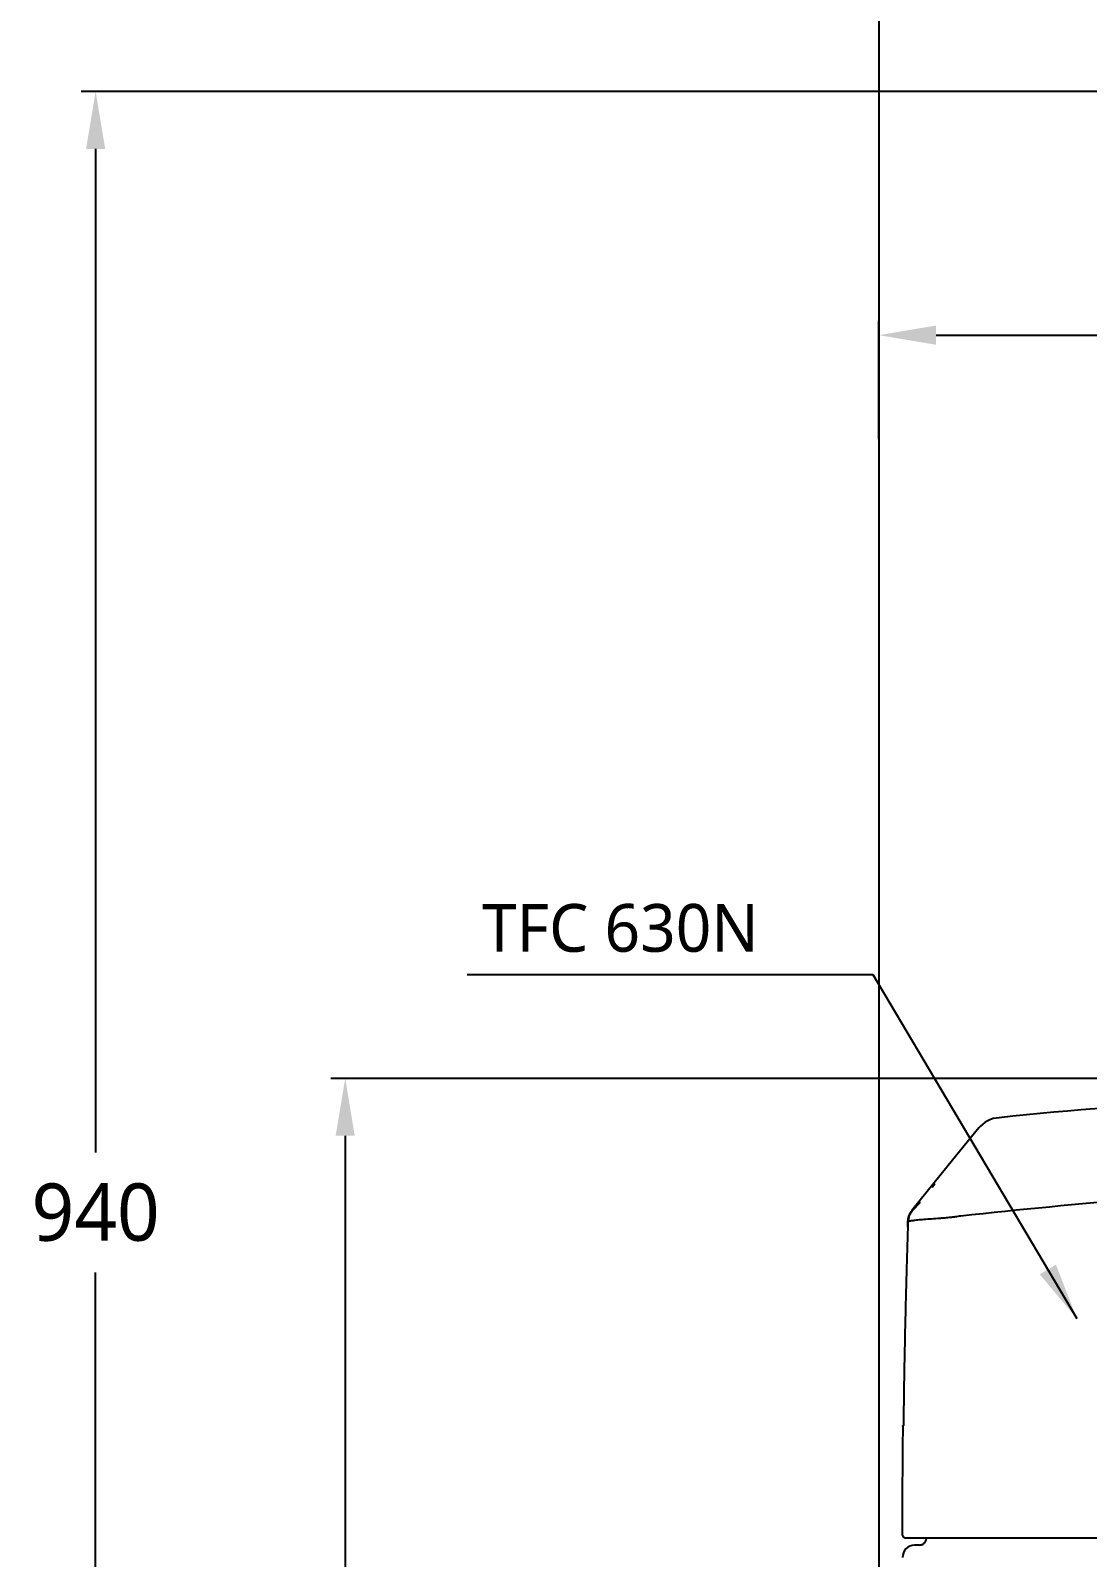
# Model space of a CAD drawing. Extents: x -4358 to 1981, y -50 to 2478.
# Drawn here: x -1009 to -566, y 622 to 1261 of the extents above; entities that cross this region are included whole.
import ezdxf

# ---------------------------------------------------------------- set-up
doc = ezdxf.new("R2010")
doc.units = 0
doc.header["$LTSCALE"] = 20
doc.header["$MEASUREMENT"] = 0
doc.layers.get('0').update_dxf_attribs({"linetype": 'CONTINUOUS'})
doc.layers.get('DEFPOINTS').update_dxf_attribs({"linetype": 'CONTINUOUS'})
for name, color, linetype in [('1', 7, 'CONTINUOUS'), ('2', 2, 'CONTINUOUS'), ('6', 6, 'CONTINUOUS')]:
    doc.layers.add(name, color=color, linetype=linetype)
doc.styles.add('ROMANS', font='NanumGothic.ttf', dxfattribs={"height": 10.144927})
doc.styles.get("Standard").update_dxf_attribs({"font": 'NanumGothic.ttf'})
doc.dimstyles.get("Standard").update_dxf_attribs({"dimtxt": 2.7, "dimasz": 2.5, "dimexe": 1.5, "dimexo": 1.5, "dimgap": 1.5, "dimtad": 1, "dimdec": 0, "dimlfac": 10, "dimzin": 0, "dimdsep": 46, "dimtxsty": 'Standard', "dimcen": 0, "dimclrt": 2, "dimadec": 0, "dimazin": 0, "dimtfac": 1, "dimtdec": 0, "dimtmove": 0, "dimatfit": 3, "dimfxl": 0, "dimtolj": 1, "dimtzin": 0, "dimarcsym": 0})

# ---------------------------------------------------------------- blocks, each defined once
blk = doc.blocks.new('*D15')
at = {"layer": '1', "color": 3, "lineweight": -2}
for p, q in [((-653.9, 1090.3), (-653.9, 1139.84)), ((66.1, 1076.1), (66.1, 1139.84)), ((-629.9, 1133.84), (42.1, 1133.84))]:
    blk.add_line(p, q, dxfattribs=at)
at = {"layer": '1', "color": 3}
for points in [[(-629.9, 1137.84), (-629.9, 1129.84), (-653.9, 1133.84)], [(42.1, 1137.84), (42.1, 1129.84), (66.1, 1133.84)]]:
    blk.add_solid(points, dxfattribs=at)
at = {"layer": 'DEFPOINTS', "color": 0}
for p in [(66.1, 1133.84), (-653.9, 1088.5), (66.1, 1074.3)]:
    blk.add_point(p, dxfattribs=at)
at = {"layer": '1', "color": 2, "insert": (-293.9, 1158.85), "char_height": 24, "attachment_point": 5}
blk.add_mtext('\\A1;720', dxfattribs=at)
blk = doc.blocks.new('*D24')
at = {"color": 3, "lineweight": -2}
for p, q in [((-497.54, 822.85), (-883.2, 822.85)), ((-877.2, 798.85), (-877.2, 585.3)), ((-877.2, 321.62), (-877.2, 535.17)), ((-655.7, 297.62), (-883.2, 297.62))]:
    blk.add_line(p, q, dxfattribs=at)
at = {"color": 3}
for points in [[(-881.2, 798.85), (-873.2, 798.85), (-877.2, 822.85)], [(-881.2, 321.62), (-873.2, 321.62), (-877.2, 297.62)]]:
    blk.add_solid(points, dxfattribs=at)
at = {"layer": 'DEFPOINTS', "color": 0}
for p in [(-495.74, 822.85), (-877.2, 297.62), (-653.9, 297.62)]:
    blk.add_point(p, dxfattribs=at)
at = {"color": 2, "insert": (-877.2, 560.24), "char_height": 24, "attachment_point": 5}
blk.add_mtext('\\A1;520', dxfattribs=at)
blk = doc.blocks.new('*D21')
at = {"color": 3, "lineweight": -2}
for p, q in [((11.48, 710.82), (11.48, 70.52)), ((-653.9, 295.82), (-653.9, 70.52)), ((-629.9, 76.52), (-12.52, 76.52))]:
    blk.add_line(p, q, dxfattribs=at)
at = {"color": 3}
for points in [[(-629.9, 80.52), (-629.9, 72.52), (-653.9, 76.52)], [(-12.52, 80.52), (-12.52, 72.52), (11.48, 76.52)]]:
    blk.add_solid(points, dxfattribs=at)
at = {"layer": 'DEFPOINTS', "color": 0}
for p in [(11.48, 712.62), (-653.9, 297.62), (11.48, 76.52)]:
    blk.add_point(p, dxfattribs=at)
at = {"color": 2, "insert": (-323.47, 101.59), "char_height": 24, "attachment_point": 5}
blk.add_mtext('\\A1;665', dxfattribs=at)
blk = doc.blocks.new('*D25')
at = {"color": 3, "lineweight": -2}
for p, q in [((-460.63, 1235.77), (-987.67, 1235.77)), ((-981.67, 1211.77), (-981.67, 791.84)), ((-981.67, 321.77), (-981.67, 741.71)), ((-655.85, 297.77), (-987.67, 297.77))]:
    blk.add_line(p, q, dxfattribs=at)
at = {"color": 3}
for points in [[(-985.67, 1211.77), (-977.67, 1211.77), (-981.67, 1235.77)], [(-985.67, 321.77), (-977.67, 321.77), (-981.67, 297.77)]]:
    blk.add_solid(points, dxfattribs=at)
at = {"layer": 'DEFPOINTS', "color": 0}
for p in [(-458.83, 1235.77), (-981.67, 297.77), (-654.05, 297.77)]:
    blk.add_point(p, dxfattribs=at)
at = {"color": 2, "insert": (-981.67, 766.77), "char_height": 24, "attachment_point": 5}
blk.add_mtext('\\A1;940', dxfattribs=at)

msp = doc.modelspace()

# ---------------------------------------------------------------- linework, layer by layer
for p, q in [((-636.7, 770.84), (-639.79, 767.63)), ((-643.22, 698.99), (-643.25, 698.65)), ((-643.79, 677.35), (-643.79, 677.34)), ((-643.77, 677.4), (-643.74, 677.46)), ((-643.67, 677.54), (-643.72, 677.48)), ((-637.14, 627.62), (-638.9, 627.62)), ((-633.91, 630.44), (-633.9, 630.62))]:
    msp.add_line(p, q)
at = {"flags": 128}
for points in [[(-611.96, 802.23), (-624.76, 786.41), (-640.01, 767.55)], [(-639.94, 767.64), (-641.16, 765.62), (-641.63, 763.3)], [(-639.76, 767.64), (-641.08, 765.57), (-641.59, 763.17)], [(-643.8, 677.27), (-643.79, 677.34), (-643.79, 677.34)], [(-643.74, 677.45), (-643.75, 677.45), (-643.79, 677.34)], [(-643.55, 677.62), (-643.66, 677.55), (-643.72, 677.48)]]:
    msp.add_lwpolyline(points, dxfattribs=at)
for centre, radius, start, end in [((-435.23, -799.18), 1614.42, 92.71938, 95.9834), ((-602.81, 794.46), 12, 93.12094, 141.02658), ((-642.48, 632.22), 1.6, 179.97707, 270), ((-638.9, 622.62), 5, 90, 182)]:
    msp.add_arc(centre, radius, start, end)
for points, knots in [([(-612.14, 802.01), (-612.14, 802.01), (-612.14, 802.01), (-612.14, 802.01), (-612.14, 802.01)], [0, 0, 0, 0, 0.999885, 1, 1, 1, 1]), ([(-631.51, 777.41), (-631.48, 777.44), (-630.99, 778.02), (-630.59, 778.47), (-630.23, 778.89)], [0, 0, 0, 0, 0.065226, 1, 1, 1, 1]), ([(-619.47, 765.42), (-594.78, 768.08), (-570.07, 770.46), (-532.96, 773.68), (-520.59, 774.69), (-495.83, 776.58), (-553.45, 777.46), (-541.06, 778.29)], [0, 0, 0, 0, 0.5, 0.5, 0.75, 0.75, 1, 1, 1, 1]), ([(-641.63, 763.21), (-641.63, 763.3), (-641.62, 763.48), (-641.6, 763.75), (-641.56, 764.01), (-641.52, 764.27), (-641.47, 764.51), (-641.41, 764.75), (-641.35, 764.98), (-641.28, 765.2), (-641.2, 765.41), (-641.13, 765.61), (-641.05, 765.8), (-640.96, 765.98), (-640.88, 766.16), (-640.79, 766.32), (-640.7, 766.48), (-640.62, 766.62), (-640.53, 766.76), (-640.44, 766.89), (-640.36, 767.01), (-640.28, 767.13), (-640.2, 767.23), (-640.12, 767.33), (-640.05, 767.42), (-640, 767.48), (-639.97, 767.51)], [0, 0, 0, 0, 0.058471, 0.115757, 0.171793, 0.226521, 0.279887, 0.331844, 0.382351, 0.43137, 0.47887, 0.524825, 0.569213, 0.612016, 0.65322, 0.692815, 0.730796, 0.767157, 0.801897, 0.835018, 0.866522, 0.896414, 0.924701, 0.951388, 0.976485, 1, 1, 1, 1]), ([(-639.8, 767.63), (-639.86, 767.57), (-639.97, 767.44), (-640.14, 767.23), (-640.31, 767.01), (-640.46, 766.78), (-640.61, 766.55), (-640.75, 766.3), (-640.89, 766.05), (-641.01, 765.79), (-641.13, 765.52), (-641.23, 765.24), (-641.32, 764.96), (-641.4, 764.67), (-641.47, 764.38), (-641.53, 764.08), (-641.57, 763.78), (-641.6, 763.47), (-641.61, 763.27), (-641.62, 763.17)], [0, 0, 0, 0, 0.053471, 0.107796, 0.162949, 0.218903, 0.275625, 0.333078, 0.391224, 0.450021, 0.509423, 0.569381, 0.629844, 0.690756, 0.752061, 0.8137, 0.875612, 0.937733, 1, 1, 1, 1]), ([(-639.97, 767.51), (-639.45, 768.13), (-638.4, 769.36), (-637.35, 770.59), (-636.83, 771.21)], [0, 0, 0, 0, 0.502255, 1, 1, 1, 1]), ([(-636.83, 771.21), (-636.8, 771.19), (-636.77, 771.16), (-636.63, 771.05), (-636.56, 770.99), (-636.55, 770.98)], [0, 0, 0, 0, 0.6245958, 0.9605697, 1, 1, 1, 1]), ([(-636.7, 770.84), (-636.71, 770.85), (-636.72, 770.86), (-636.7, 770.84), (-636.69, 770.83)], [0, 0, 0, 0, 0.777977, 1, 1, 1, 1]), ([(-641.62, 763.17), (-641.67, 761.61), (-641.78, 758.51), (-641.93, 753.86), (-642.07, 749.23), (-642.16, 746.15), (-642.21, 744.61)], [0, 0, 0, 0, 0.251267, 0.501689, 0.751266, 1, 1, 1, 1]), ([(-641.62, 763.17), (-641.61, 763.17), (-641.6, 763.17), (-641.57, 763.17), (-641.52, 763.17), (-641.43, 763.19), (-641.3, 763.21), (-641.03, 763.25), (-640.61, 763.32), (-639.67, 763.46), (-638.13, 763.66), (-635.64, 763.9), (-632.63, 764.13), (-629.88, 764.31), (-627.49, 764.49), (-625.89, 764.62), (-624.55, 764.74), (-623.71, 764.82), (-623.04, 764.89), (-622.42, 764.96), (-622.02, 765.01), (-621.83, 765.03)], [0, 0, 0, 0, 0.0124516, 0.0267976, 0.0430302, 0.0611388, 0.0984, 0.1227146, 0.1918122, 0.2472175, 0.372611, 0.4984114, 0.6244106, 0.7503194, 0.8032946, 0.8757471, 0.9146186, 0.9380565, 0.9603592, 0.9810099, 1, 1, 1, 1]), ([(-642.21, 744.61), (-642.26, 742.89), (-642.35, 739.46), (-642.49, 734.31), (-642.62, 729.16), (-642.74, 724.01), (-642.86, 718.86), (-642.97, 713.71), (-643.07, 708.55), (-643.17, 703.4), (-643.26, 698.24), (-643.35, 693.09), (-643.42, 687.93), (-643.49, 682.78), (-643.54, 679.34), (-643.56, 677.62)], [0, 0, 0, 0, 0.076887, 0.153779, 0.230678, 0.307583, 0.384494, 0.461411, 0.538334, 0.615263, 0.692198, 0.769139, 0.846087, 0.92304, 1, 1, 1, 1]), ([(-643.55, 677.62), (-643.62, 677.59), (-643.69, 677.53), (-643.78, 677.39), (-643.81, 677.3), (-643.81, 677.22)], [0, 0, 0, 0, 0.5, 0.5, 1, 1, 1, 1]), ([(-643.56, 677.62), (-643.63, 677.59), (-643.69, 677.53), (-643.79, 677.38), (-643.81, 677.3), (-643.81, 677.22)], [0, 0, 0, 0, 0.5, 0.5, 1, 1, 1, 1]), ([(-642.48, 630.62), (-642.48, 630.62), (-642.36, 630.62), (-641.89, 630.62), (-641.54, 630.62), (-640.62, 630.62), (-640.05, 630.62), (-638.71, 630.62), (-637.94, 630.62), (-636.24, 630.62), (-635.31, 630.62), (-633.3, 630.62), (-632.24, 630.62), (-630.01, 630.62), (-628.85, 630.62), (-626.49, 630.62), (-625.29, 630.62), (-624.08, 630.62)], [0, 0, 0, 0, 0.125, 0.125, 0.25, 0.25, 0.375, 0.375, 0.5, 0.5, 0.625, 0.625, 0.75, 0.75, 0.875, 0.875, 1, 1, 1, 1]), ([(-637.14, 627.62), (-636.87, 627.66), (-636.6, 627.69), (-636.33, 627.73), (-636.33, 627.73), (-636.33, 627.73), (-636.33, 627.73), (-636.15, 627.75), (-635.6, 627.83), (-634.81, 628.4), (-634.11, 629.31), (-633.98, 630.06), (-633.91, 630.44)], [-0.2051, -0.2051, -0.2051, -0.2051, 0, 0, 0, 0, 0, 0, 0.138039, 0.42536, 0.712681, 1, 1, 1, 1])]:
    msp.add_open_spline(points, degree=3, knots=knots)
for points, degree in [([(-639.97, 767.51), (-639.91, 767.46)], 1), ([(-639.76, 767.6), (-639.8, 767.63)], 1), ([(-641.7, 760.58), (-641.63, 763.21)], 1), ([(-641.63, 763.2), (-641.63, 763.21)], 1), ([(-621.83, 765.03), (-621.05, 765.2), (-620.26, 765.33), (-619.47, 765.42)], 3), ([(-643.25, 698.65), (-643.25, 698.73)], 1), ([(-643.81, 677.22), (-643.99, 662.22), (-644.08, 647.22), (-644.08, 632.22)], 3), ([(-643.81, 677.22), (-643.81, 677.22), (-643.81, 677.22), (-643.81, 677.22)], 3), ([(-643.81, 677.22), (-643.81, 677.22), (-643.81, 677.22), (-643.81, 677.22)], 3), ([(-643.56, 677.62), (-643.56, 677.62), (-643.56, 677.62), (-643.55, 677.62)], 3), ([(-624.08, 630.62), (-533.17, 630.62), (-512.26, 630.62), (-421.34, 630.62)], 3)]:
    msp.add_open_spline(points, degree=degree)
at = {"layer": '6'}
msp.add_lwpolyline([(346.1, 2222.65), (-653.9, 2222.65), (-653.9, 297.62), (1273.6, 297.62), (1273.6, 1322.62)], dxfattribs=at)

# ---------------------------------------------------------------- texts
at = {"layer": '2', "ltscale": 1.2, "insert": (-819.89, 885.7), "char_height": 20, "attachment_point": 4, "style": 'ROMANS'}
msp.add_mtext('TFC 630N', dxfattribs=at)

# ---------------------------------------------------------------- dimensions: what is measured, and where the dimension line sits
for base, p1, p2, text, picture, middle in [((-981.67, 297.77), (-458.83, 1235.77), (-654.05, 297.77), '940', '*D25', (-981.67, 766.77)), ((-877.2, 297.62), (-495.74, 822.85), (-653.9, 297.62), '520', '*D24', (-877.2, 560.24))]:
    dim = msp.add_linear_dim(base=base, p1=p1, p2=p2, angle=90, text=text, dimstyle='Standard', override={"dimscale": 1.2, "dimtxt": 20, "dimasz": 20, "dimexe": 5, "dimgap": 10, "dimtih": 1, "dimtoh": 1, "dimlfac": 1, "dimzin": 12, "dimclrd": 3, "dimclre": 3, "dimazin": 2, "dimarcsym": 1})
    dim.commit()
    dim.dimension.update_dxf_attribs({"geometry": picture, "text_midpoint": middle, "dimtype": 160})
dim = msp.add_linear_dim(base=(11.48, 76.52), p1=(-653.9, 297.62), p2=(11.48, 712.62), dimstyle='Standard', override={"dimscale": 1.2, "dimtxt": 20, "dimasz": 20, "dimexe": 5, "dimgap": 10, "dimtoh": 1, "dimlfac": 1, "dimzin": 12, "dimclrd": 3, "dimclre": 3, "dimazin": 2, "dimarcsym": 1})
dim.commit()
dim.dimension.update_dxf_attribs({"geometry": '*D21', "text_midpoint": (-323.47, 76.52), "dimtype": 160})
at = {"layer": '1'}
dim = msp.add_linear_dim(base=(66.1, 1133.84), p1=(-653.9, 1088.5), p2=(66.1, 1074.3), dimstyle='Standard', override={"dimscale": 1.2, "dimtxt": 20, "dimasz": 20, "dimexe": 5, "dimgap": 10, "dimlfac": 1, "dimclrd": 3, "dimclre": 3}, dxfattribs=at)
dim.commit()
dim.dimension.update_dxf_attribs({"geometry": '*D15', "text_midpoint": (-293.9, 1133.84), "dimtype": 160})

# ---------------------------------------------------------------- leaders
msp.add_leader([(-570.87, 722.27), (-656.14, 866.23), (-826.2, 866.23)], dimstyle='Standard', override={"dimscale": 1.2, "dimtxt": 20, "dimasz": 20, "dimexe": 5, "dimgap": 10, "dimtad": 0, "dimtoh": 1, "dimlfac": 1, "dimzin": 12, "dimclrd": 3, "dimclre": 3, "dimazin": 2, "dimarcsym": 1})

doc.saveas('drawing.dxf')
